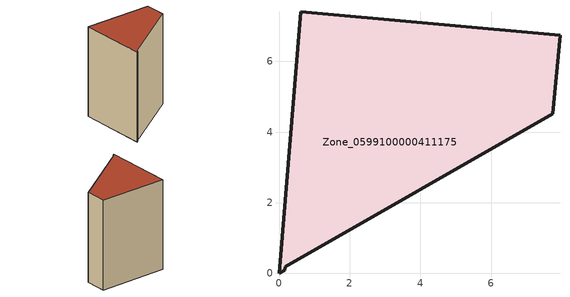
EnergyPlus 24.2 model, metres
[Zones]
Zone_0599100000411175
 floor ground (C_G): 7.75,4.51 0.18,0.19 0.17,0.1 0,0 0.62,7.41 7.95,6.74 z0
 wall outside (C_F): 0.62,7.41 0,0 0.17,0.1 0.18,0.19 7.75,4.51 7.95,6.74 0.62,7.41 z0:9.57
 roof outside (C_R): 0.18,0.19 7.75,4.51 7.95,6.74 0.62,7.41 0,0 0.17,0.1 z9.57
[BUILDING]
Pand.0599100000411175: North Axis=0; Terrain=City; Loads Convergence Tolerance Value=0.04; Temperature Convergence Tolerance Value=0.4; Solar Distribution=FullExterior; Maximum Number of Warmup Days=25; Minimum Number of Warmup Days=1
[Site:Location]
Rotterdam.The.Hague.AP_ZH_NLD Design_Conditions: Latitude=51.96; Longitude=4.45; Time Zone=1; Elevation=-4.5
[SITE:GROUNDTEMPERATURE:BUILDINGSURFACE]
18, 18, 18, 18, 18, 18, 18, 18, 18, 18, 18, 18
[MATERIAL] Thermal Absorptance=0.9; Solar Absorptance=0.7; Visible Absorptance=0.7
Name | Roughness | Thickness | Conductivity | Density | Specific Heat
G.TC.2006-2014 | MediumSmooth | 0.15 | 0.06 | 540 | 1210
F.TC.2006-2014 | Rough | 0.3 | 0.12 | 1920 | 840
R.TC.2006-2014 | MediumRough | 0.2 | 0.08 | 1500 | 1000
[CONSTRUCTION]
C_G: G.TC.2006-2014
C_F: F.TC.2006-2014
C_R: R.TC.2006-2014
[ZONE]
Zone_0599100000411175: Type=1; Multiplier=1; Ceiling Height=Autocalculate; Volume=Autocalculate; Floor Area=autocalculate; Part of Total Floor Area=Yes
[ZONEINFILTRATION:DESIGNFLOWRATE]
Infil_Zone_0599100000411175: Zone or ZoneList or Space or SpaceList=Zone_0599100000411175; Schedule=AlwaysOn; Design Flow Rate Calculation Method=Flow/Area; Flow Rate per Floor Area=0.0015; Constant Term Coefficient=1; Temperature Term Coefficient=0; Velocity Term Coefficient=0; Velocity Squared Term Coefficient=0
[HVACTEMPLATE:ZONE:IDEALLOADSAIRSYSTEM]
Zone_0599100000411175: Maximum Heating Supply Air Temperature=50; Minimum Cooling Supply Air Temperature=13; Maximum Heating Supply Air Humidity Ratio=0.0156; Minimum Cooling Supply Air Humidity Ratio=0.0077; Heating Limit=NoLimit; Cooling Limit=NoLimit; Dehumidification Control Type=ConstantSensibleHeatRatio; Cooling Sensible Heat Ratio=0.7; Dehumidification Setpoint=60; Humidification Control Type=None; Humidification Setpoint=30; Outdoor Air Method=None; Outdoor Air Flow Rate per Person=0.00944; Outdoor Air Flow Rate per Zone Floor Area=0; Outdoor Air Flow Rate per Zone=0; Demand Controlled Ventilation Type=None; Outdoor Air Economizer Type=NoEconomizer; Heat Recovery Type=None; Sensible Heat Recovery Effectiveness=0.7; Latent Heat Recovery Effectiveness=0.65
[ZONECONTROL:THERMOSTAT]
ThermostatControl_Zone_0599100000411175: Zone or ZoneList=Zone_0599100000411175; Control Type Schedule=DualSetpointControlType; Control 1=Thermostat_Zone_0599100000411175; Temperature Difference Between Cutout And Setpoint=0
[THERMOSTATSETPOINT:DUALSETPOINT]
Thermostat_Zone_0599100000411175: Heating Setpoint Temperature Schedule=HeatingSetpoint_Zone_0599100000411175; Cooling Setpoint Temperature Schedule=CoolingSetpoint_Zone_0599100000411175
[SCHEDULE:COMPACT]
HeatingSetpoint_Zone_0599100000411175: Through: 12/31, For: AllDays, Until: 24:00, 21
CoolingSetpoint_Zone_0599100000411175: Through: 12/31, For: AllDays, Until: 24:00, 24
DualSetpointControlType: Through: 12/31, For: AllDays, Until: 24:00, 4
AlwaysOn: Through: 12/31, For: AllDays, Until: 24:00, 1
